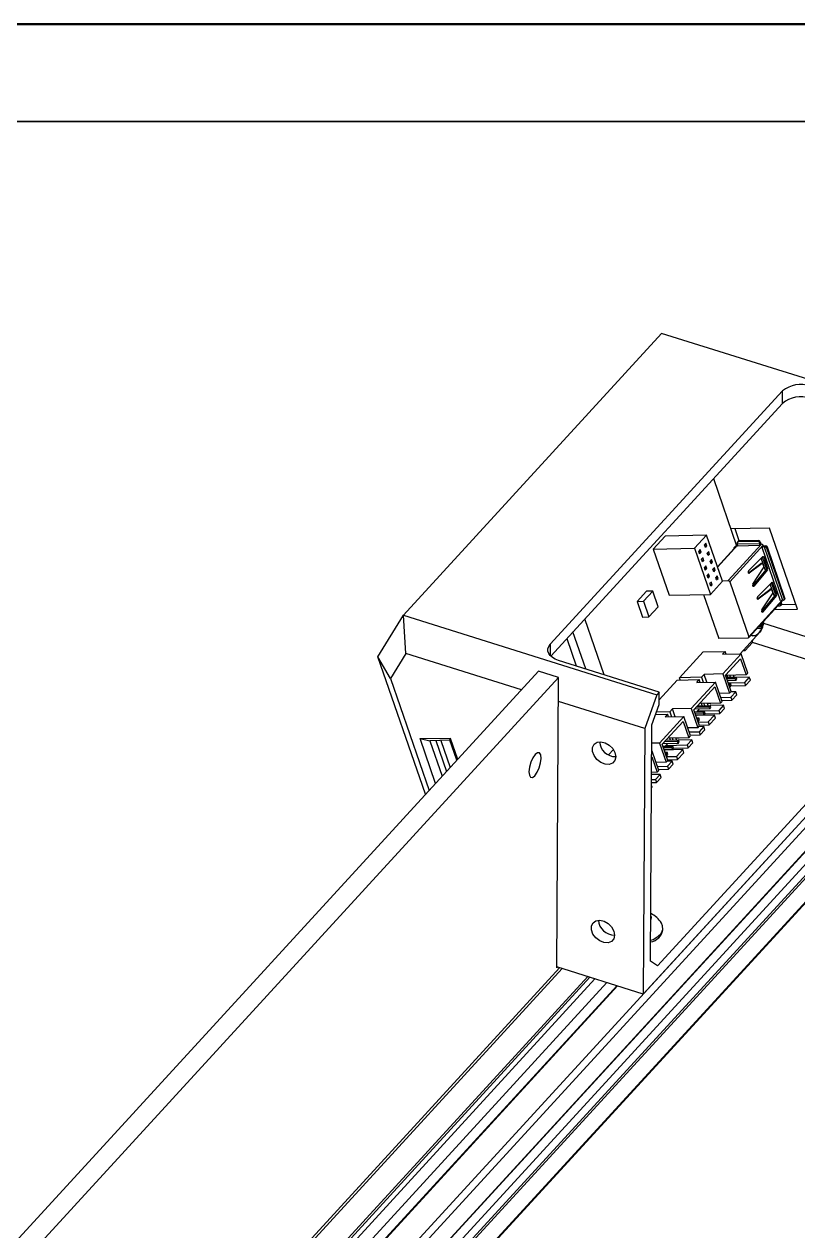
# Model space of a CAD drawing. Header units: millimetres. Extents: x -11 to 295, y 0 to 216.
# Drawn here: x 49.6 to 100.1, y 137.1 to 215.9 of the extents above; entities that cross this region are included whole.
import ezdxf

# ---------------------------------------------------------------- set-up
doc = ezdxf.new("R2010")
doc.units = ezdxf.units.MM
doc.layers.add('PAGE_BORDER', color=7, linetype='Continuous')

msp = doc.modelspace()

# ---------------------------------------------------------------- linework, layer by layer
at = {"color": 7, "linetype": 'Continuous', "lineweight": 50}
msp.add_line((0, 215.9), (279.4, 215.9), dxfattribs=at)
at = {"color": 7, "linetype": 'Continuous', "lineweight": 25}
for p, q in [((74.338, 177.312), (91.202, 195.704)), ((101.984, 192.318), (91.202, 195.704)), ((83.922, 175.402), (99.095, 191.95)), ((99.09, 191.137), (99.095, 191.95)), ((83.958, 174.634), (99.09, 191.137)), ((94.584, 186.223), (96.101, 181.841)), ((98.251, 182.991), (95.721, 182.938)), ((96.273, 182.151), (95.998, 182.944)), ((100.084, 177.697), (98.251, 182.991)), ((91.44, 182.467), (90.657, 181.614)), ((94.128, 182.524), (91.44, 182.467)), ((94.128, 182.524), (93.345, 181.67)), ((95.168, 179.519), (94.128, 182.524)), ((96.201, 182.132), (96.154, 182.081)), ((96.245, 182.15), (96.198, 182.099)), ((97.478, 182.126), (96.198, 182.099)), ((97.525, 182.177), (96.245, 182.15)), ((97.525, 182.177), (97.478, 182.126)), ((97.638, 182.093), (97.591, 182.042)), ((97.591, 182.042), (97.611, 181.984)), ((97.638, 182.093), (97.688, 181.95)), ((90.657, 181.614), (93.345, 181.67)), ((90.657, 181.614), (91.698, 178.608)), ((93.345, 181.67), (94.386, 178.665)), ((93.72, 181.586), (93.626, 181.483)), ((93.685, 181.311), (93.626, 181.483)), ((93.779, 181.414), (93.65, 181.411)), ((93.685, 181.311), (93.779, 181.414)), ((93.779, 181.414), (93.72, 181.586)), ((94.095, 181.996), (94.001, 181.893)), ((94.061, 181.721), (94.001, 181.893)), ((94.155, 181.824), (94.026, 181.821)), ((94.061, 181.721), (94.155, 181.824)), ((94.155, 181.824), (94.095, 181.996)), ((94.279, 181.466), (94.185, 181.364)), ((94.244, 181.192), (94.185, 181.364)), ((94.338, 181.294), (94.21, 181.292)), ((94.244, 181.192), (94.338, 181.294)), ((94.338, 181.294), (94.279, 181.466)), ((96.156, 181.9), (94.841, 180.466)), ((95.537, 179.56), (97.729, 181.951)), ((97.842, 181.867), (95.65, 179.476)), ((95.922, 181.646), (95.922, 181.646)), ((95.979, 181.767), (95.932, 181.716)), ((96.023, 181.785), (95.976, 181.734)), ((95.976, 181.734), (96.004, 181.734)), ((96.023, 181.785), (96.051, 181.786)), ((96.145, 182.011), (96.164, 181.954)), ((97.594, 181.847), (96.147, 181.817)), ((96.164, 181.954), (97.611, 181.984)), ((97.688, 181.95), (97.594, 181.847)), ((97.688, 181.95), (97.729, 181.951)), ((97.763, 181.721), (97.857, 181.824)), ((98.972, 178.23), (97.763, 181.721)), ((97.842, 181.867), (97.857, 181.824)), ((97.857, 181.824), (97.995, 181.827)), ((97.893, 181.774), (97.948, 181.775)), ((97.893, 181.774), (99.102, 178.283)), ((97.948, 181.775), (97.995, 181.827)), ((98.108, 181.742), (98.061, 181.691)), ((98.061, 181.691), (99.211, 178.371)), ((99.258, 178.423), (98.108, 181.742)), ((93.903, 181.056), (93.809, 180.954)), ((93.868, 180.782), (93.809, 180.954)), ((93.962, 180.884), (93.834, 180.882)), ((93.868, 180.782), (93.962, 180.884)), ((93.962, 180.884), (93.903, 181.056)), ((94.086, 180.527), (93.992, 180.424)), ((94.146, 180.355), (94.086, 180.527)), ((94.462, 180.937), (94.368, 180.834)), ((94.427, 180.662), (94.368, 180.834)), ((94.521, 180.765), (94.393, 180.762)), ((94.427, 180.662), (94.521, 180.765)), ((94.521, 180.765), (94.462, 180.937)), ((96.87, 180.192), (97.817, 181.133)), ((96.87, 180.065), (97.68, 180.677)), ((97.763, 180.679), (96.916, 180.038)), ((97.68, 180.677), (97.763, 180.679)), ((97.777, 180.684), (97.694, 180.682)), ((97.989, 180.216), (97.709, 181.026)), ((98.043, 180.358), (97.786, 181.102)), ((97.87, 180.476), (97.81, 180.651)), ((97.867, 181.109), (98.126, 180.36)), ((94.052, 180.252), (93.992, 180.424)), ((94.146, 180.355), (94.017, 180.352)), ((94.052, 180.252), (94.146, 180.355)), ((94.269, 179.997), (94.175, 179.895)), ((94.235, 179.723), (94.175, 179.895)), ((94.329, 179.825), (94.2, 179.823)), ((94.235, 179.723), (94.329, 179.825)), ((94.329, 179.825), (94.269, 179.997)), ((94.645, 180.407), (94.551, 180.305)), ((94.611, 180.133), (94.551, 180.305)), ((94.705, 180.235), (94.576, 180.233)), ((94.611, 180.133), (94.705, 180.235)), ((94.705, 180.235), (94.645, 180.407)), ((94.829, 179.878), (94.735, 179.775)), ((94.794, 179.603), (94.735, 179.775)), ((94.888, 179.706), (94.76, 179.703)), ((94.794, 179.603), (94.888, 179.706)), ((94.888, 179.706), (94.829, 179.878)), ((96.869, 180.066), (96.857, 180.1)), ((97.158, 179.337), (97.863, 180.39)), ((97.16, 179.226), (98.033, 180.268)), ((98.116, 180.27), (97.215, 179.195)), ((98.033, 180.268), (98.116, 180.27)), ((98.043, 180.358), (98.126, 180.36)), ((94.453, 179.468), (94.359, 179.365)), ((94.418, 179.194), (94.359, 179.365)), ((94.512, 179.296), (94.384, 179.293)), ((94.386, 178.665), (95.168, 179.519)), ((94.418, 179.194), (94.512, 179.296)), ((94.512, 179.296), (94.453, 179.468)), ((95.157, 179.552), (95.537, 179.56)), ((95.65, 179.476), (96.888, 175.898)), ((97.163, 179.217), (97.151, 179.251)), ((97.454, 178.376), (98.265, 178.988)), ((97.455, 178.504), (98.402, 179.444)), ((98.348, 178.99), (97.5, 178.35)), ((98.265, 178.988), (98.348, 178.99)), ((98.362, 178.995), (98.278, 178.993)), ((98.574, 178.528), (98.294, 179.337)), ((98.628, 178.67), (98.37, 179.413)), ((98.455, 178.787), (98.394, 178.963)), ((98.452, 179.42), (98.711, 178.671)), ((90.206, 178.863), (89.598, 178.2)), ((89.598, 178.2), (90.013, 178.209)), ((89.598, 178.2), (89.952, 177.177)), ((90.622, 178.872), (90.013, 178.209)), ((90.013, 178.209), (90.368, 177.185)), ((90.622, 178.872), (90.206, 178.863)), ((90.976, 177.849), (90.622, 178.872)), ((91.698, 178.608), (94.386, 178.665)), ((93.946, 178.656), (94.945, 175.771)), ((96.879, 175.829), (99.071, 178.22)), ((97.454, 178.377), (97.442, 178.411)), ((97.743, 177.648), (98.448, 178.701)), ((97.744, 177.538), (98.617, 178.58)), ((98.701, 178.581), (97.8, 177.507)), ((98.617, 178.58), (98.701, 178.581)), ((98.628, 178.67), (98.711, 178.671)), ((99.004, 178.147), (99.035, 178.057)), ((99.157, 178.284), (99.102, 178.283)), ((99.201, 178.302), (99.248, 178.353)), ((99.211, 178.371), (99.258, 178.423)), ((72.671, 174.577), (74.338, 177.312)), ((74.484, 174.809), (74.338, 177.312)), ((74.338, 177.312), (90.892, 172.113)), ((90.368, 177.185), (90.976, 177.849)), ((97.748, 177.528), (97.736, 177.563)), ((98.562, 177.664), (100.084, 177.697)), ((98.792, 177.916), (98.935, 177.919)), ((98.988, 178.006), (98.968, 178.063)), ((98.979, 177.937), (99.026, 177.988)), ((98.988, 178.006), (99.035, 178.057)), ((99.98, 177.996), (99.014, 177.975)), ((87.454, 173.413), (86.189, 177.067)), ((89.952, 177.177), (90.368, 177.185)), ((97.865, 176.774), (107.84, 173.641)), ((85.001, 175.771), (85.618, 173.989)), ((86.244, 173.793), (85.406, 176.213)), ((96.835, 175.811), (94.945, 175.771)), ((97.623, 176.199), (96.32, 174.778)), ((97.027, 175.99), (97.153, 175.965)), ((97.153, 175.965), (97.222, 175.967)), ((93.913, 174.912), (95.354, 174.942)), ((95.182, 174.754), (95.354, 174.942)), ((95.417, 174.759), (95.354, 174.942)), ((96.628, 174.969), (96.473, 174.945)), ((96.591, 175.074), (96.628, 174.969)), ((97.14, 175.527), (96.628, 174.969)), ((97.14, 175.527), (97.157, 175.692)), ((107.365, 172.316), (97.14, 175.527)), ((73.479, 173.16), (72.671, 174.577)), ((75.776, 165.608), (72.671, 174.577)), ((74.484, 174.809), (73.479, 173.16)), ((82.038, 172.437), (74.484, 174.809)), ((91.049, 172.284), (84.472, 174.349)), ((92.363, 173.221), (93.913, 174.912)), ((95.182, 174.754), (96.401, 174.78)), ((96.401, 174.78), (95.195, 173.465)), ((95.374, 173.384), (96.361, 174.46)), ((96.361, 174.46), (96.727, 173.401)), ((96.837, 173.52), (96.401, 174.78)), ((83.15, 173.65), (39.944, 126.528)), ((84.473, 173.235), (83.15, 173.65)), ((93.976, 173.439), (93.804, 173.251)), ((95.195, 173.465), (93.976, 173.439)), ((94.154, 172.924), (93.976, 173.439)), ((95.195, 173.465), (95.631, 172.206)), ((95.741, 172.325), (95.374, 173.384)), ((96.727, 173.401), (95.378, 173.373)), ((95.534, 173.252), (95.492, 173.375)), ((95.701, 173.256), (95.658, 173.378)), ((95.936, 173.26), (95.894, 173.383)), ((96.727, 173.401), (96.837, 173.52)), ((84.473, 173.235), (41.272, 126.119)), ((73.479, 173.16), (76.007, 165.859)), ((84.357, 154.269), (84.473, 173.235)), ((89.995, 152.564), (108.425, 172.665)), ((91.046, 171.785), (92.222, 173.067)), ((92.222, 173.067), (93.663, 173.098)), ((93.804, 173.251), (92.363, 173.221)), ((92.415, 173.071), (92.363, 173.221)), ((94.71, 172.935), (93.128, 171.211)), ((93.307, 171.13), (94.669, 172.616)), ((93.491, 172.91), (93.663, 173.098)), ((93.491, 172.91), (94.71, 172.935)), ((93.726, 172.915), (93.663, 173.098)), ((93.804, 173.251), (93.919, 172.919)), ((94.669, 172.616), (95.036, 171.557)), ((95.146, 171.676), (94.71, 172.935)), ((95.421, 173.25), (96.067, 173.263)), ((95.449, 173.166), (95.989, 173.178)), ((96.038, 173.035), (95.499, 173.023)), ((95.545, 172.89), (96.605, 172.913)), ((95.556, 172.859), (95.699, 172.862)), ((95.585, 172.776), (95.621, 172.777)), ((95.699, 172.862), (95.621, 172.777)), ((95.621, 172.777), (95.67, 172.633)), ((95.67, 172.633), (95.634, 172.633)), ((95.67, 172.633), (95.748, 172.719)), ((95.748, 172.719), (95.699, 172.862)), ((95.724, 172.692), (96.674, 172.712)), ((96.067, 173.263), (95.989, 173.178)), ((95.989, 173.178), (96.038, 173.035)), ((96.038, 173.035), (96.116, 173.12)), ((96.116, 173.12), (96.067, 173.263)), ((96.926, 173.263), (96.073, 173.245)), ((96.926, 173.263), (96.605, 172.913)), ((96.605, 172.913), (96.674, 172.712)), ((96.674, 172.712), (96.995, 173.063)), ((96.995, 173.063), (96.926, 173.263)), ((90.892, 172.113), (90.101, 169.904)), ((91.049, 172.284), (90.892, 172.113)), ((107.365, 172.316), (90.94, 154.402)), ((91.044, 171.471), (91.049, 172.284)), ((95.631, 172.206), (94.967, 172.192)), ((95.056, 171.934), (95.72, 171.948)), ((95.631, 172.206), (95.741, 172.325)), ((96.041, 172.298), (95.71, 172.291)), ((96.041, 172.298), (95.72, 171.948)), ((95.72, 171.948), (95.79, 171.748)), ((95.79, 171.748), (96.111, 172.098)), ((96.111, 172.098), (96.041, 172.298)), ((90.101, 169.904), (84.464, 171.675)), ((90.569, 170.146), (91.044, 171.471)), ((91.909, 171.185), (91.737, 170.997)), ((93.128, 171.211), (91.909, 171.185)), ((92.087, 170.669), (91.909, 171.185)), ((93.128, 171.211), (93.564, 169.951)), ((93.674, 170.071), (93.307, 171.13)), ((94.339, 171.182), (93.335, 171.161)), ((93.354, 170.995), (94, 171.009)), ((93.47, 171.308), (94.29, 171.325)), ((93.646, 171.167), (93.544, 171.056)), ((93.544, 171.056), (94.93, 171.086)), ((93.564, 171), (93.544, 171.056)), ((93.549, 171.393), (94.368, 171.41)), ((95.036, 171.557), (93.672, 171.528)), ((93.846, 171.399), (93.801, 171.531)), ((94, 171.009), (93.922, 170.924)), ((94.012, 171.403), (93.967, 171.534)), ((94.05, 170.866), (94, 171.009)), ((94.248, 171.408), (94.202, 171.539)), ((94.398, 171.534), (94.205, 171.53)), ((94.368, 171.41), (94.29, 171.325)), ((94.29, 171.325), (94.339, 171.182)), ((94.339, 171.182), (94.417, 171.267)), ((94.417, 171.267), (94.368, 171.41)), ((95.235, 171.419), (94.371, 171.4)), ((94.395, 171.543), (94.398, 171.534)), ((94.398, 171.534), (94.407, 171.543)), ((95.235, 171.419), (94.93, 171.086)), ((94.93, 171.086), (94.999, 170.885)), ((94.999, 170.885), (95.304, 171.218)), ((95.036, 171.557), (95.146, 171.676)), ((95.126, 171.734), (95.79, 171.748)), ((95.304, 171.218), (95.235, 171.419)), ((53.867, 110.922), (108.694, 170.717)), ((90.813, 170.827), (91.596, 170.843)), ((91.737, 170.997), (90.868, 170.979)), ((92.643, 170.681), (91.061, 168.956)), ((91.24, 168.876), (92.602, 170.361)), ((91.424, 170.655), (91.596, 170.843)), ((91.424, 170.655), (92.643, 170.681)), ((91.659, 170.66), (91.596, 170.843)), ((91.737, 170.997), (91.852, 170.664)), ((92.602, 170.361), (92.969, 169.302)), ((93.079, 169.422), (92.643, 170.681)), ((93.382, 170.912), (93.922, 170.924)), ((93.971, 170.78), (93.432, 170.769)), ((94.648, 170.778), (93.438, 170.753)), ((93.489, 170.605), (93.632, 170.608)), ((93.518, 170.521), (93.554, 170.522)), ((93.52, 170.754), (93.536, 170.771)), ((93.632, 170.608), (93.554, 170.522)), ((93.554, 170.522), (93.603, 170.379)), ((93.603, 170.379), (93.567, 170.378)), ((93.587, 170.32), (94.241, 170.334)), ((93.603, 170.379), (93.682, 170.465)), ((93.682, 170.465), (93.632, 170.608)), ((93.922, 170.924), (93.971, 170.78)), ((93.971, 170.78), (94.05, 170.866)), ((94.049, 170.865), (94.999, 170.885)), ((94.648, 170.778), (94.241, 170.334)), ((94.241, 170.334), (94.31, 170.134)), ((94.31, 170.134), (94.717, 170.578)), ((94.717, 170.578), (94.648, 170.778)), ((90.101, 169.904), (89.995, 152.564)), ((90.475, 154.702), (90.569, 170.146)), ((93.564, 169.951), (92.9, 169.937)), ((92.989, 169.68), (93.653, 169.694)), ((93.059, 169.479), (93.723, 169.493)), ((93.564, 169.951), (93.674, 170.071)), ((93.959, 170.027), (93.627, 170.02)), ((93.959, 170.027), (93.653, 169.694)), ((93.653, 169.694), (93.723, 169.493)), ((93.657, 170.12), (94.31, 170.134)), ((93.723, 169.493), (94.028, 169.826)), ((94.028, 169.826), (93.959, 170.027)), ((54.469, 110.734), (108.109, 169.235)), ((75.422, 169.241), (77.389, 169.282)), ((76.432, 166.323), (75.422, 169.241)), ((75.422, 169.241), (76.061, 169.109)), ((77.363, 169.137), (76.061, 169.109)), ((76.061, 169.109), (76.863, 166.793)), ((76.447, 169.117), (77.145, 167.1)), ((76.775, 169.124), (77.385, 167.363)), ((77.363, 169.137), (77.389, 169.282)), ((77.815, 167.831), (77.363, 169.137)), ((77.389, 169.282), (77.87, 167.892)), ((91.061, 168.956), (90.562, 168.946)), ((91.061, 168.956), (91.497, 167.697)), ((91.607, 167.817), (91.24, 168.876)), ((92.272, 168.928), (91.269, 168.906)), ((91.287, 168.741), (91.933, 168.755)), ((91.315, 168.658), (91.855, 168.669)), ((91.403, 169.053), (92.223, 169.071)), ((91.579, 168.913), (91.477, 168.802)), ((91.477, 168.802), (92.863, 168.831)), ((91.497, 168.746), (91.477, 168.802)), ((91.482, 169.139), (92.301, 169.156)), ((92.969, 169.302), (91.605, 169.274)), ((91.779, 169.145), (91.734, 169.276)), ((91.933, 168.755), (91.855, 168.669)), ((91.855, 168.669), (91.904, 168.526)), ((91.945, 169.149), (91.9, 169.28)), ((91.983, 168.612), (91.933, 168.755)), ((92.181, 169.154), (92.135, 169.285)), ((92.331, 169.28), (92.139, 169.276)), ((92.301, 169.156), (92.223, 169.071)), ((92.223, 169.071), (92.272, 168.928)), ((92.272, 168.928), (92.351, 169.013)), ((92.351, 169.013), (92.301, 169.156)), ((93.168, 169.164), (92.304, 169.146)), ((92.328, 169.289), (92.331, 169.28)), ((92.331, 169.28), (92.34, 169.289)), ((93.168, 169.164), (92.863, 168.831)), ((92.863, 168.831), (92.932, 168.631)), ((92.932, 168.631), (93.237, 168.964)), ((92.969, 169.302), (93.079, 169.422)), ((93.237, 168.964), (93.168, 169.164)), ((87.736, 168.175), (88.056, 168.523)), ((90.556, 168.047), (90.902, 167.048)), ((90.559, 168.427), (90.576, 168.427)), ((90.576, 168.427), (90.559, 168.408)), ((91.012, 167.168), (90.576, 168.427)), ((91.904, 168.526), (91.365, 168.515)), ((92.581, 168.524), (91.371, 168.498)), ((91.422, 168.35), (91.565, 168.353)), ((91.451, 168.267), (91.487, 168.268)), ((91.453, 168.5), (91.469, 168.517)), ((91.565, 168.353), (91.487, 168.268)), ((91.487, 168.268), (91.536, 168.125)), ((91.536, 168.125), (91.5, 168.124)), ((91.52, 168.066), (92.174, 168.08)), ((91.536, 168.125), (91.615, 168.21)), ((91.615, 168.21), (91.565, 168.353)), ((91.59, 167.866), (92.243, 167.88)), ((91.904, 168.526), (91.983, 168.612)), ((91.982, 168.611), (92.932, 168.631)), ((92.581, 168.524), (92.174, 168.08)), ((92.174, 168.08), (92.243, 167.88)), ((92.243, 167.88), (92.65, 168.324)), ((92.65, 168.324), (92.581, 168.524)), ((56.264, 110.17), (108.639, 167.292)), ((91.497, 167.697), (90.833, 167.683)), ((90.902, 167.048), (91.012, 167.168)), ((90.923, 167.425), (91.586, 167.439)), ((90.992, 167.225), (91.656, 167.239)), ((91.497, 167.697), (91.607, 167.817)), ((91.892, 167.772), (91.56, 167.765)), ((91.892, 167.772), (91.586, 167.439)), ((91.586, 167.439), (91.656, 167.239)), ((91.656, 167.239), (91.961, 167.572)), ((91.961, 167.572), (91.892, 167.772)), ((90.546, 166.37), (90.865, 166.377)), ((90.547, 166.572), (90.796, 166.577)), ((91.101, 166.91), (90.549, 166.898)), ((90.902, 167.048), (90.55, 167.041)), ((91.101, 166.91), (90.796, 166.577)), ((90.796, 166.577), (90.865, 166.377)), ((90.865, 166.377), (91.17, 166.71)), ((91.17, 166.71), (91.101, 166.91)), ((90.544, 166.027), (90.583, 166.069)), ((90.583, 166.069), (90.545, 166.179)), ((91.284, 156.761), (91.284, 156.873)), ((90.94, 154.402), (90.475, 154.702)), ((84.539, 154.278), (46.816, 113.137)), ((89.995, 152.564), (84.357, 154.335)), ((84.404, 154.32), (84.357, 154.269)), ((49.124, 112.412), (86.847, 153.553)), ((49.909, 112.166), (87.631, 153.307)), ((88.27, 153.106), (50.547, 111.965))]:
    msp.add_line(p, q, dxfattribs=at)
at = {"color": 8, "linetype": 'Continuous', "lineweight": 25}
for p, q in [((96.173, 181.889), (94.848, 180.444)), ((97.791, 181.107), (97.867, 181.109)), ((96.888, 180.038), (96.916, 180.038)), ((97.176, 179.195), (97.215, 179.195)), ((98.376, 179.418), (98.452, 179.42)), ((96.888, 175.898), (99.071, 178.279)), ((97.473, 178.349), (97.5, 178.35)), ((97.76, 177.506), (97.8, 177.507)), ((98.968, 178.063), (98.927, 178.063)), ((83.922, 175.402), (83.917, 174.677)), ((52.272, 111.423), (108.425, 172.665)), ((52.758, 111.271), (108.718, 172.301)), ((53.85, 110.928), (108.708, 170.757)), ((54.969, 110.576), (108.61, 169.078)), ((55.115, 110.531), (108.697, 168.969)), ((56.207, 110.188), (108.688, 167.424)), ((46.976, 113.087), (84.698, 154.228)), ((48.653, 112.56), (86.376, 153.701)), ((48.799, 112.514), (86.521, 153.655)), ((50.595, 111.95), (88.318, 153.091))]:
    msp.add_line(p, q, dxfattribs=at)
at = {"color": 7, "linetype": 'Continuous', "lineweight": 25, "flags": 128}
for points in [[(97.81, 180.651), (97.806, 180.661), (97.801, 180.669), (97.795, 180.676), (97.789, 180.68), (97.783, 180.683), (97.776, 180.684), (97.77, 180.682), (97.763, 180.679)], [(97.817, 181.133), (97.824, 181.138), (97.831, 181.141), (97.838, 181.141), (97.845, 181.139), (97.851, 181.134), (97.857, 181.127), (97.863, 181.119), (97.867, 181.109)], [(96.916, 180.038), (96.909, 180.035), (96.903, 180.033), (96.896, 180.034), (96.89, 180.037), (96.884, 180.041), (96.878, 180.048), (96.873, 180.056), (96.869, 180.066)], [(97.215, 179.195), (97.209, 179.189), (97.202, 179.186), (97.194, 179.185), (97.187, 179.186), (97.18, 179.191), (97.173, 179.197), (97.168, 179.206), (97.163, 179.217)], [(98.394, 178.963), (98.39, 178.972), (98.385, 178.98), (98.38, 178.987), (98.374, 178.992), (98.367, 178.994), (98.361, 178.995), (98.354, 178.994), (98.348, 178.99)], [(98.402, 179.444), (98.408, 179.449), (98.415, 179.452), (98.422, 179.452), (98.429, 179.45), (98.436, 179.446), (98.442, 179.439), (98.447, 179.43), (98.452, 179.42)], [(97.5, 178.35), (97.494, 178.346), (97.487, 178.345), (97.481, 178.345), (97.474, 178.348), (97.468, 178.353), (97.463, 178.359), (97.458, 178.367), (97.454, 178.377)], [(98.954, 178.092), (98.962, 178.079), (98.968, 178.063)], [(97.8, 177.507), (97.793, 177.501), (97.786, 177.497), (97.779, 177.496), (97.771, 177.498), (97.764, 177.502), (97.758, 177.509), (97.752, 177.518), (97.748, 177.528)], [(97.473, 176.477), (97.487, 176.466), (97.594, 176.425), (97.7, 176.46), (97.789, 176.566), (97.848, 176.727), (97.868, 176.908)], [(97.726, 176.371), (97.68, 176.277), (97.623, 176.199)], [(84.472, 174.349), (84.255, 174.434), (84.07, 174.542), (83.924, 174.669), (83.823, 174.81), (83.772, 174.96), (83.772, 175.112), (83.822, 175.261), (83.922, 175.402)], [(88.153, 168.328), (88.203, 168.057), (88.15, 167.819), (88, 167.645), (87.775, 167.56), (87.504, 167.574), (87.224, 167.686), (86.973, 167.88), (86.785, 168.131), (86.685, 168.404), (86.687, 168.663), (86.79, 168.873), (86.98, 169.005), (87.233, 169.041), (87.513, 168.977), (87.783, 168.821), (88.006, 168.595), (88.153, 168.328)], [(83.297, 167.652), (83.329, 167.949), (83.3, 168.181), (83.215, 168.31), (83.086, 168.319), (82.934, 168.205), (82.781, 167.986), (82.65, 167.695), (82.562, 167.376), (82.53, 167.078), (82.559, 166.847), (82.644, 166.717), (82.773, 166.709), (82.925, 166.823), (83.078, 167.042), (83.209, 167.333), (83.297, 167.652)], [(90.491, 157.351), (90.5, 157.367), (90.535, 157.556), (90.493, 157.67)], [(88.082, 156.678), (88.132, 156.407), (88.078, 156.169), (87.929, 155.995), (87.704, 155.91), (87.433, 155.924), (87.153, 156.035), (86.902, 156.23), (86.714, 156.481), (86.614, 156.754), (86.615, 157.013), (86.718, 157.222), (86.909, 157.354), (87.161, 157.391), (87.441, 157.327), (87.711, 157.171), (87.935, 156.944), (88.082, 156.678)], [(90.483, 156.077), (90.642, 156.136), (90.95, 156.311), (91.167, 156.527), (91.274, 156.77), (91.265, 157.021), (91.186, 157.196)]]:
    msp.add_lwpolyline(points, dxfattribs=at)
at = {"color": 7, "linetype": 'Continuous', "lineweight": 25}
for centre, radius, start, end in [((100.275, 190.503), 1.867, 70.50691, 129.21594), ((100.27, 189.691), 1.867, 70.50691, 129.21594), ((96.199, 182.038), 0.0604, 90.4998, 206.77256), ((96.244, 182.091), 0.0594, 88.92636, 136.20765), ((97.472, 182), 0.126, 19.40694, 87.1962), ((97.519, 182.051), 0.126, 19.39805, 87.20508), ((95.976, 181.673), 0.0604, 90.4998, 206.77256), ((96.021, 181.726), 0.0593, 88.90833, 136.23028), ((96.025, 181.902), 0.149, 325.10539, 20.55057), ((96.195, 181.864), 0.0535, 114.62259, 137.32077), ((97.472, 181.932), 0.149, 325.11105, 20.5449), ((97.723, 181.825), 0.126, 19.40502, 87.20459), ((97.899, 181.573), 0.202, 91.7646, 132.556), ((97.942, 181.649), 0.126, 19.40092, 87.20869), ((97.989, 181.701), 0.126, 19.40842, 87.19472), ((97.695, 180.659), 0.0229, 91.78174, 128.95653), ((97.772, 180.441), 0.104, 330.84964, 19.56385), ((96.948, 180.134), 0.0973, 143.43646, 200.89515), ((97.949, 180.323), 0.101, 326.72788, 20.24269), ((98.032, 180.325), 0.101, 326.73997, 20.23826), ((95.531, 179.434), 0.126, 19.40694, 87.1962), ((97.25, 179.286), 0.104, 150.8516, 199.56737), ((98.279, 178.97), 0.0229, 91.74687, 129.05084), ((97.533, 178.446), 0.0974, 143.44641, 200.88519), ((98.357, 178.752), 0.105, 330.8606, 19.55947), ((98.533, 178.635), 0.101, 326.73409, 20.24271), ((98.616, 178.637), 0.101, 326.73409, 20.24271), ((99.108, 178.081), 0.202, 91.76966, 132.55095), ((99.021, 178.261), 0.0652, 320.47933, 17.60966), ((99.157, 178.344), 0.0604, 270.4998, 26.77256), ((99.196, 178.396), 0.0672, 320.88507, 23.64615), ((97.834, 177.598), 0.104, 150.84964, 199.56385), ((98.934, 177.979), 0.0604, 270.4998, 26.77256), ((98.974, 178.031), 0.0672, 320.88507, 23.64615), ((96.816, 176.908), 1.057, 303.07371, 0.26723), ((97.596, 176.668), 0.128, 245.02722, 307.85201), ((97.405, 176.856), 0.395, 313.06215, 356.63036), ((96.834, 175.871), 0.0604, 270.50067, 26.77642), ((97.215, 176.285), 0.317, 238.46495, 304.12448), ((88.18, 169.107), 1.04, 183.6974, 271.26632), ((89.697, 156.254), 1.762, 32.33354, 63.12718), ((88.109, 157.457), 1.04, 183.69579, 271.26793), ((90.324, 156.926), 0.974, 279.36573, 350.21185)]:
    msp.add_arc(centre, radius, start, end, dxfattribs=at)
for points, knots in [([(97.572, 176.585), (97.579, 176.583), (97.613, 176.575), (97.647, 176.571), (97.675, 176.567)], [0, 0, 0, 0, 0.2082219, 1, 1, 1, 1]), ([(97.675, 176.567), (97.673, 176.613), (97.671, 176.672), (97.7, 176.721), (97.707, 176.732)], [0, 0, 0, 0, 0.777713, 1, 1, 1, 1])]:
    msp.add_open_spline(points, degree=3, knots=knots, dxfattribs=at)
at = {"layer": 'PAGE_BORDER', "lineweight": 35}
msp.add_line((6.35, 209.55), (273.05, 209.55), dxfattribs=at)

doc.saveas('drawing.dxf')
